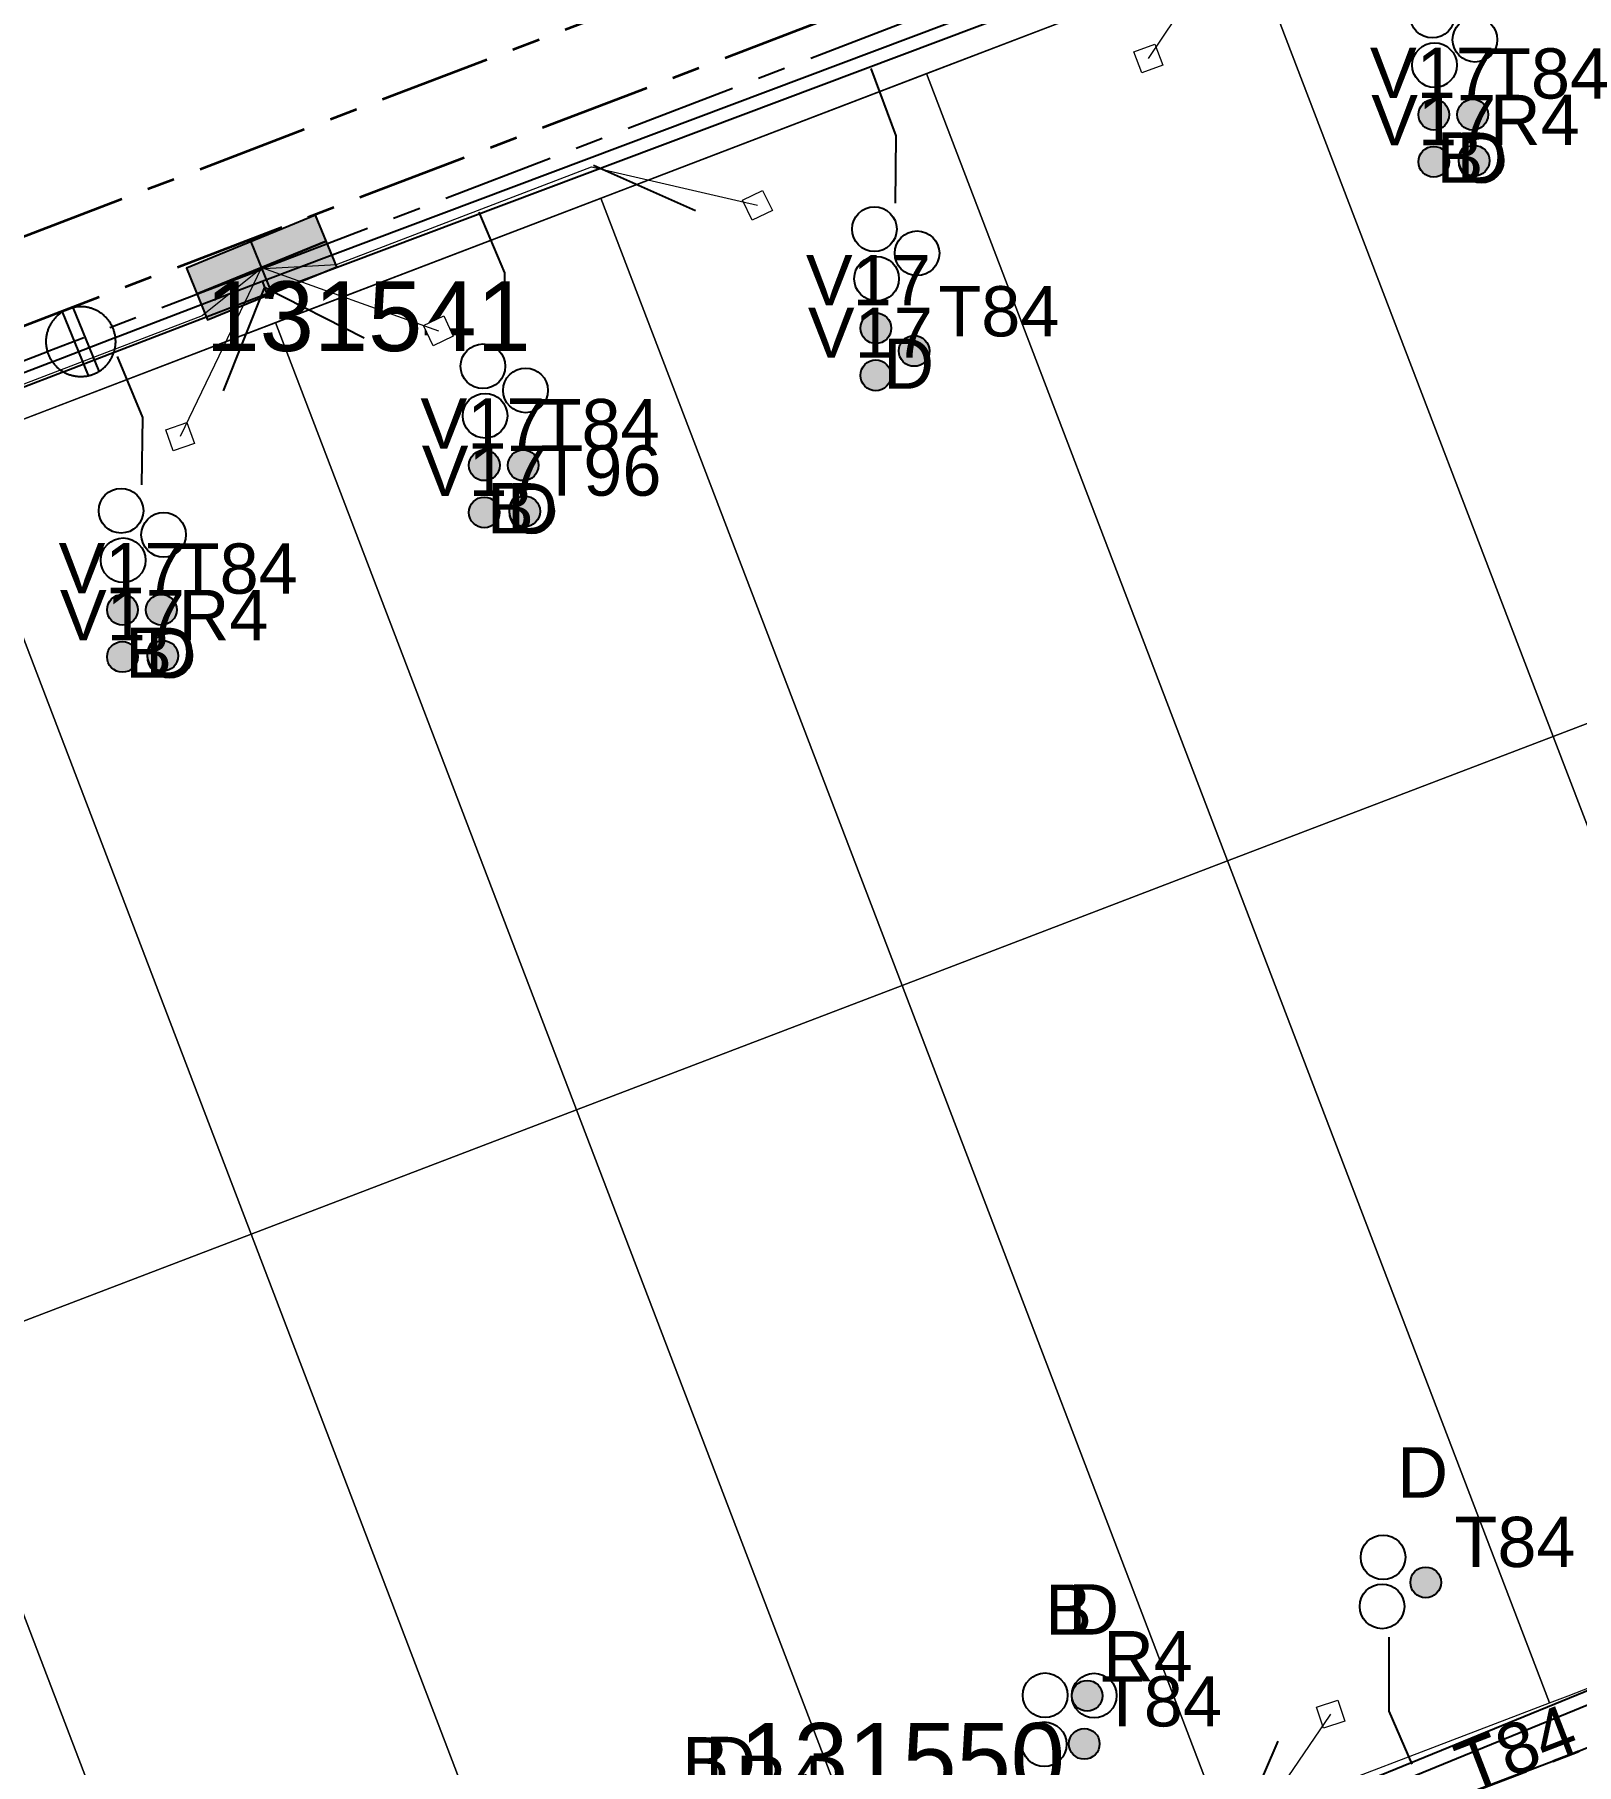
# Model space of a CAD drawing. Header units: metres. Extents: x 0 to 310918, y 0 to 6270107.
# Drawn here: x 310290.1 to 310345.3, y 6269743.1 to 6269805 of the extents above; entities that cross this region are included whole.
import ezdxf
from ezdxf import colors
from ezdxf.entities.mleader import LeaderData, LeaderLine
from ezdxf.enums import TextEntityAlignment as Align
from ezdxf.math import Vec2, Vec3

# ---------------------------------------------------------------- set-up
doc = ezdxf.new("R2010")
doc.units = ezdxf.units.M
doc.linetypes.add('Cable Exist UG', pattern=[7, 4, -1, 1, -1])
doc.linetypes.add('PHANTOMX2', pattern=[6.6, 3, -0.75, 0.2, -0.75, 0.2, -0.75, 0.2, -0.75])
doc.layers.get('0').update_dxf_attribs({"color": 6})
doc.layers.add('_User Miscellaneous12', color=252, linetype='Continuous', lineweight=13, plot=False, transparency=0.75)
for name, color, linetype, lineweight in [('_User_HV_Exist', 1, 'Continuous', 35), ('_User_LV_Exist', 5, 'Continuous', 35), ('Cadastre Developer_SP_NEW', 92, 'Continuous', 15), ('Cadastre Land Parcels_SP_EXT', 118, 'Continuous', 15), ('Cadastre Roads_SP_EXT', 218, 'Continuous', 15), ('Mains_HV_EXT', 13, 'Continuous', 25), ('Mains_LV_EXT', 163, 'Continuous', 25), ('Services_SP_EXT', 42, 'PHANTOMX2', 20)]:
    doc.layers.add(name, color=color, linetype=linetype, lineweight=lineweight)
for name, color, linetype in [('Duct_SP_EXT', 30, 'Continuous'), ('Equip_LV_EXT', 7, 'Continuous'), ('SupportsUG_SP_LV_EXT', 7, 'Continuous'), ('Trench_SP_EXT', 7, 'Continuous')]:
    doc.layers.add(name, color=color, linetype=linetype)
doc.styles.add('iecARIAL', font='arial.ttf', dxfattribs={"height": 2})
doc.styles.get("Standard").update_dxf_attribs({"font": 'arial.ttf'})

# ---------------------------------------------------------------- blocks, each defined once
blk = doc.blocks.new('PILLAR_EXT')
blk.add_hatch(color=256).paths.add_polyline_path([(-2.5, 1), (-2.5, -1), (2.5, -1), (2.5, 1)])
for p, q in [((0, 1), (0, -1)), ((-2.5, 0), (2.5, 0))]:
    blk.add_line(p, q)
at = {"ltscale": 10}
blk.add_line((2.5, 0), (-2.5, 0), dxfattribs=at)
blk.add_lwpolyline([(-2.5, -1), (-1.25, -1), (1.25, -1), (2.5, -1), (2.5, 1), (-2.5, 1)], close=True)
at = {"width": 0.9, "flags": 8}
blk.add_attdef('ASSET_NUM', text='', height=2, rotation=90, dxfattribs=at).set_placement((-2, 4), align=Align.MIDDLE_LEFT)
for tag, p, flags in [('OWNED_BY', (0, -0.2), 9), ('STATE', (0, -0.4), 9), ('SUPPORT_TYPE', (0, -0.6), 9), ('USAGE', (0, -0.8), 9), ('LEGEND', (0, -1), 9), ('LOCATION', (0, -1.2), 9), ('NOTES', (0, -1.4), 9), ('STREETNAME', (0, -1.8), 9), ('SUBURB', (0, -2), 1), ('PARENT', (0, -1.6), 9)]:
    blk.add_attdef(tag, p, '', height=0.2, dxfattribs=dict(flags=flags))
blk = doc.blocks.new('DUCT_EXT')
blk.add_circle((0, 0.8), 0.8)
at = {"flags": 1}
blk.add_attdef('Z', (0, 0), '', height=0.2, dxfattribs=at)
at = {"flags": 9}
for tag, p in [('DUCT_CODE', (0, 0)), ('XSECT_TYPE', (0, -0.2)), ('STATE', (0, -0.6)), ('FB_REFERENCE', (0, -0.4)), ('NOTES', (0, -0.8))]:
    blk.add_attdef(tag, text='', height=0.2, dxfattribs=at).set_placement(p, align=Align.MIDDLE_LEFT)
blk = doc.blocks.new('CCP_EXT')
at = {"flags": 9}
for tag, p in [('OWNED_BY', (0, -1)), ('USAGE', (0, -1.2)), ('STATE', (0, -1.8)), ('LEGEND', (0, -1.4)), ('LIFE_SUPPORT', (0, -1.6)), ('NOTES', (0, -2))]:
    blk.add_attdef(tag, text='', height=0.2, dxfattribs=at).set_placement(p, align=Align.MIDDLE_LEFT)
at = {"transparency": 33554651}
blk.add_wipeout([(0, 0.566), (0.566, 0), (0, -0.566), (-0.566, 0)], dxfattribs=at)
blk.add_lwpolyline([(-0.566, 0), (0, 0.566), (0.566, 0), (0, -0.566), (-0.566, 0)])
at = {"flags": 1}
blk.add_attdef('Z', (0, 0), '', height=0.2, dxfattribs=at)
at = {"flags": 9}
for tag, p in [('CCP_TYPE', (0, 0)), ('OPERATING_VOLTAGE', (0, -0.6)), ('CONSTRUCTED_VOLTAGE', (0, -0.2)), ('NO_PHASES', (0, -0.4)), ('ORIENTATION', (0, -0.8))]:
    blk.add_attdef(tag, text='', height=0.2, dxfattribs=at).set_placement(p, align=Align.MIDDLE_LEFT)
blk = doc.blocks.new('LV_UG_LINKS_CLOSED_EXT')
at = {"layer": 'Equip_LV_EXT'}
for tag, flags, p in [('ACTUAL_STATUS', 9, (3, -2)), ('CONSTRUCTED_VOLTAGE', 9, (3, -2.2)), ('NO_PHASES', 9, (3, -2.4)), ('OPERATING_VOLTAGE', 9, (3, -2.6)), ('ORIENTATION', 9, (3, -2.8)), ('STATE', 9, (3, -3)), ('SWITCH_TYPE', 9, (3, -3.2)), ('OWNED_BY', 9, (3, -3.8)), ('USAGE', 9, (3, -3.4)), ('NOTES', 9, (3, -3.6)), ('OPERATED_BY', 9, (3, -4)), ('MAINTAINED_BY', 9, (3, -4.2)), ('NUMBER_OF_PHASES', 9, (3, -4.4)), ('TYPE', 9, (3, -4.6)), ('Z', 1, (3, -4.8))]:
    blk.add_attdef(tag, text='', height=0.2, dxfattribs=dict(at, flags=flags)).set_placement(p, align=Align.MIDDLE_LEFT)
at = {"transparency": 33554651}
blk.add_wipeout([(4, 1.25), (3.969, 1.25), (3.939, 1.248), (3.908, 1.247), (3.877, 1.244), (3.847, 1.241), (3.817, 1.236), (3.786, 1.232), (3.756, 1.226), (3.726, 1.22), (3.696, 1.213), (3.667, 1.205), (3.637, 1.196), (3.608, 1.187), (3.579, 1.177), (3.55, 1.166), (3.522, 1.155), (3.493, 1.143), (3.466, 1.13), (3.438, 1.117), (3.411, 1.102), (3.384, 1.088), (3.357, 1.072), (3.331, 1.056), (3.306, 1.039), (3.28, 1.022), (3.255, 1.004), (3.231, 0.985), (3.207, 0.966), (3.184, 0.947), (3.161, 0.926), (3.138, 0.905), (3.116, 0.884), (3.095, 0.862), (3.074, 0.839), (3.053, 0.816), (3.034, 0.793), (3.015, 0.769), (2.996, 0.745), (2.978, 0.72), (2.961, 0.694), (2.944, 0.669), (2.928, 0.643), (2.912, 0.616), (2.898, 0.589), (2.883, 0.562), (2.87, 0.534), (2.857, 0.507), (2.845, 0.478), (2.834, 0.45), (2.823, 0.421), (2.813, 0.392), (2.804, 0.363), (2.795, 0.333), (2.787, 0.304), (2.78, 0.274), (2.774, 0.244), (2.768, 0.214), (2.764, 0.183), (2.759, 0.153), (2.756, 0.123), (2.753, 0.092), (2.752, 0.061), (2.75, 0.031), (2.75, 0), (2.75, -0.031), (2.752, -0.061), (2.753, -0.092), (2.756, -0.123), (2.759, -0.153), (2.764, -0.183), (2.768, -0.214), (2.774, -0.244), (2.78, -0.274), (2.787, -0.304), (2.795, -0.333), (2.804, -0.363), (2.813, -0.392), (2.823, -0.421), (2.834, -0.45), (2.845, -0.478), (2.857, -0.507), (2.87, -0.534), (2.883, -0.562), (2.898, -0.589), (2.912, -0.616), (2.928, -0.643), (2.944, -0.669), (2.961, -0.694), (2.978, -0.72), (2.996, -0.745), (3.015, -0.769), (3.034, -0.793), (3.053, -0.816), (3.074, -0.839), (3.095, -0.862), (3.116, -0.884), (3.138, -0.905), (3.161, -0.926), (3.184, -0.947), (3.207, -0.966), (3.231, -0.985), (3.255, -1.004), (3.28, -1.022), (3.306, -1.039), (3.331, -1.056), (3.357, -1.072), (3.384, -1.088), (3.411, -1.102), (3.438, -1.117), (3.466, -1.13), (3.493, -1.143), (3.522, -1.155), (3.55, -1.166), (3.579, -1.177), (3.608, -1.187), (3.637, -1.196), (3.667, -1.205), (3.696, -1.213), (3.726, -1.22), (3.756, -1.226), (3.786, -1.232), (3.817, -1.236), (3.847, -1.241), (3.877, -1.244), (3.908, -1.247), (3.939, -1.248), (3.969, -1.25), (4, -1.25), (4.031, -1.25), (4.061, -1.248), (4.092, -1.247), (4.123, -1.244), (4.153, -1.241), (4.183, -1.236), (4.214, -1.232), (4.244, -1.226), (4.274, -1.22), (4.304, -1.213), (4.333, -1.205), (4.363, -1.196), (4.392, -1.187), (4.421, -1.177), (4.45, -1.166), (4.478, -1.155), (4.507, -1.143), (4.534, -1.13), (4.562, -1.117), (4.589, -1.102), (4.616, -1.088), (4.643, -1.072), (4.669, -1.056), (4.694, -1.039), (4.72, -1.022), (4.745, -1.004), (4.769, -0.985), (4.793, -0.966), (4.816, -0.947), (4.839, -0.926), (4.862, -0.905), (4.884, -0.884), (4.905, -0.862), (4.926, -0.839), (4.947, -0.816), (4.966, -0.793), (4.985, -0.769), (5.004, -0.745), (5.022, -0.72), (5.039, -0.694), (5.056, -0.669), (5.072, -0.643), (5.088, -0.616), (5.102, -0.589), (5.117, -0.562), (5.13, -0.534), (5.143, -0.507), (5.155, -0.478), (5.166, -0.45), (5.177, -0.421), (5.187, -0.392), (5.196, -0.363), (5.205, -0.333), (5.213, -0.304), (5.22, -0.274), (5.226, -0.244), (5.232, -0.214), (5.236, -0.183), (5.241, -0.153), (5.244, -0.123), (5.247, -0.092), (5.248, -0.061), (5.25, -0.031), (5.25, 0), (5.25, 0.031), (5.248, 0.061), (5.247, 0.092), (5.244, 0.123), (5.241, 0.153), (5.236, 0.183), (5.232, 0.214), (5.226, 0.244), (5.22, 0.274), (5.213, 0.304), (5.205, 0.333), (5.196, 0.363), (5.187, 0.392), (5.177, 0.421), (5.166, 0.45), (5.155, 0.478), (5.143, 0.507), (5.13, 0.534), (5.117, 0.562), (5.102, 0.589), (5.088, 0.616), (5.072, 0.643), (5.056, 0.669), (5.039, 0.694), (5.022, 0.72), (5.004, 0.745), (4.985, 0.769), (4.966, 0.793), (4.947, 0.816), (4.926, 0.839), (4.905, 0.862), (4.884, 0.884), (4.862, 0.905), (4.839, 0.926), (4.816, 0.947), (4.793, 0.966), (4.769, 0.985), (4.745, 1.004), (4.72, 1.022), (4.694, 1.039), (4.669, 1.056), (4.643, 1.072), (4.616, 1.088), (4.589, 1.102), (4.562, 1.117), (4.534, 1.13), (4.507, 1.143), (4.478, 1.155), (4.45, 1.166), (4.421, 1.177), (4.392, 1.187), (4.363, 1.196), (4.333, 1.205), (4.304, 1.213), (4.274, 1.22), (4.244, 1.226), (4.214, 1.232), (4.183, 1.236), (4.153, 1.241), (4.123, 1.244), (4.092, 1.247), (4.061, 1.248), (4.031, 1.25)], dxfattribs=at).dxf.layer = 'Equip_LV_EXT'
at = {"layer": 'Equip_LV_EXT'}
for p, q in [((3.792, 1.232), (3.792, -1.232)), ((4.208, 1.232), (4.208, -1.232))]:
    blk.add_line(p, q, dxfattribs=at)
at = {"layer": 'Equip_LV_EXT', "flags": 128}
blk.add_lwpolyline([(4, 1.25), (3.969, 1.25), (3.939, 1.248), (3.908, 1.247), (3.877, 1.244), (3.847, 1.241), (3.817, 1.236), (3.786, 1.232), (3.756, 1.226), (3.726, 1.22), (3.696, 1.213), (3.667, 1.205), (3.637, 1.196), (3.608, 1.187), (3.579, 1.177), (3.55, 1.166), (3.522, 1.155), (3.493, 1.143), (3.466, 1.13), (3.438, 1.117), (3.411, 1.102), (3.384, 1.088), (3.357, 1.072), (3.331, 1.056), (3.306, 1.039), (3.28, 1.022), (3.255, 1.004), (3.231, 0.985), (3.207, 0.966), (3.184, 0.947), (3.161, 0.926), (3.138, 0.905), (3.116, 0.884), (3.095, 0.862), (3.074, 0.839), (3.053, 0.816), (3.034, 0.793), (3.015, 0.769), (2.996, 0.745), (2.978, 0.72), (2.961, 0.694), (2.944, 0.669), (2.928, 0.643), (2.912, 0.616), (2.898, 0.589), (2.883, 0.562), (2.87, 0.534), (2.857, 0.507), (2.845, 0.478), (2.834, 0.45), (2.823, 0.421), (2.813, 0.392), (2.804, 0.363), (2.795, 0.333), (2.787, 0.304), (2.78, 0.274), (2.774, 0.244), (2.768, 0.214), (2.764, 0.183), (2.759, 0.153), (2.756, 0.123), (2.753, 0.092), (2.752, 0.061), (2.75, 0.031), (2.75, 0), (2.75, -0.031), (2.752, -0.061), (2.753, -0.092), (2.756, -0.123), (2.759, -0.153), (2.764, -0.183), (2.768, -0.214), (2.774, -0.244), (2.78, -0.274), (2.787, -0.304), (2.795, -0.333), (2.804, -0.363), (2.813, -0.392), (2.823, -0.421), (2.834, -0.45), (2.845, -0.478), (2.857, -0.507), (2.87, -0.534), (2.883, -0.562), (2.898, -0.589), (2.912, -0.616), (2.928, -0.643), (2.944, -0.669), (2.961, -0.694), (2.978, -0.72), (2.996, -0.745), (3.015, -0.769), (3.034, -0.793), (3.053, -0.816), (3.074, -0.839), (3.095, -0.862), (3.116, -0.884), (3.138, -0.905), (3.161, -0.926), (3.184, -0.947), (3.207, -0.966), (3.231, -0.985), (3.255, -1.004), (3.28, -1.022), (3.306, -1.039), (3.331, -1.056), (3.357, -1.072), (3.384, -1.088), (3.411, -1.102), (3.438, -1.117), (3.466, -1.13), (3.493, -1.143), (3.522, -1.155), (3.55, -1.166), (3.579, -1.177), (3.608, -1.187), (3.637, -1.196), (3.667, -1.205), (3.696, -1.213), (3.726, -1.22), (3.756, -1.226), (3.786, -1.232), (3.817, -1.236), (3.847, -1.241), (3.877, -1.244), (3.908, -1.247), (3.939, -1.248), (3.969, -1.25), (4, -1.25), (4.031, -1.25), (4.061, -1.248), (4.092, -1.247), (4.123, -1.244), (4.153, -1.241), (4.183, -1.236), (4.214, -1.232), (4.244, -1.226), (4.274, -1.22), (4.304, -1.213), (4.333, -1.205), (4.363, -1.196), (4.392, -1.187), (4.421, -1.177), (4.45, -1.166), (4.478, -1.155), (4.507, -1.143), (4.534, -1.13), (4.562, -1.117), (4.589, -1.102), (4.616, -1.088), (4.643, -1.072), (4.669, -1.056), (4.694, -1.039), (4.72, -1.022), (4.745, -1.004), (4.769, -0.985), (4.793, -0.966), (4.816, -0.947), (4.839, -0.926), (4.862, -0.905), (4.884, -0.884), (4.905, -0.862), (4.926, -0.839), (4.947, -0.816), (4.966, -0.793), (4.985, -0.769), (5.004, -0.745), (5.022, -0.72), (5.039, -0.694), (5.056, -0.669), (5.072, -0.643), (5.088, -0.616), (5.102, -0.589), (5.117, -0.562), (5.13, -0.534), (5.143, -0.507), (5.155, -0.478), (5.166, -0.45), (5.177, -0.421), (5.187, -0.392), (5.196, -0.363), (5.205, -0.333), (5.213, -0.304), (5.22, -0.274), (5.226, -0.244), (5.232, -0.214), (5.236, -0.183), (5.241, -0.153), (5.244, -0.123), (5.247, -0.092), (5.248, -0.061), (5.25, -0.031), (5.25, 0), (5.25, 0.031), (5.248, 0.061), (5.247, 0.092), (5.244, 0.123), (5.241, 0.153), (5.236, 0.183), (5.232, 0.214), (5.226, 0.244), (5.22, 0.274), (5.213, 0.304), (5.205, 0.333), (5.196, 0.363), (5.187, 0.392), (5.177, 0.421), (5.166, 0.45), (5.155, 0.478), (5.143, 0.507), (5.13, 0.534), (5.117, 0.562), (5.102, 0.589), (5.088, 0.616), (5.072, 0.643), (5.056, 0.669), (5.039, 0.694), (5.022, 0.72), (5.004, 0.745), (4.985, 0.769), (4.966, 0.793), (4.947, 0.816), (4.926, 0.839), (4.905, 0.862), (4.884, 0.884), (4.862, 0.905), (4.839, 0.926), (4.816, 0.947), (4.793, 0.966), (4.769, 0.985), (4.745, 1.004), (4.72, 1.022), (4.694, 1.039), (4.669, 1.056), (4.643, 1.072), (4.616, 1.088), (4.589, 1.102), (4.562, 1.117), (4.534, 1.13), (4.507, 1.143), (4.478, 1.155), (4.45, 1.166), (4.421, 1.177), (4.392, 1.187), (4.363, 1.196), (4.333, 1.205), (4.304, 1.213), (4.274, 1.22), (4.244, 1.226), (4.214, 1.232), (4.183, 1.236), (4.153, 1.241), (4.123, 1.244), (4.092, 1.247), (4.061, 1.248), (4.031, 1.25)], close=True, dxfattribs=at)
blk = doc.blocks.new('CABLE_LARGE_EXT')
h = blk.add_hatch(color=256)
edge = h.paths.add_edge_path()
edge.add_arc((0, 0.55), 0.55, 0, 360)
blk.add_circle((0, 0.55), 0.55)
at = {"flags": 1}
blk.add_attdef('Z', (0, 0), '', height=0.2, dxfattribs=at)
at = {"flags": 9}
for tag, p in [('COND_CODE', (0, 0)), ('XSECT_SIZE', (0, -0.6)), ('STATE', (0, -0.4)), ('FB_REFERENCE', (0, -0.2)), ('NOTES', (0, -0.8))]:
    blk.add_attdef(tag, text='', height=0.2, dxfattribs=at).set_placement(p, align=Align.MIDDLE_LEFT)

msp = doc.modelspace()

# ---------------------------------------------------------------- linework, layer by layer
at = {"layer": 'Cadastre Developer_SP_NEW', "linetype": 'Continuous'}
for points in [[(310356.139, 6269784.351), (310345.35, 6269812.567), (310333.692, 6269808.106), (310344.481, 6269779.894), (310356.139, 6269784.351)], [(310356.994, 6269750.588), (310358.065, 6269751.09), (310359.133, 6269751.598), (310360.197, 6269752.114), (310361.259, 6269752.636), (310362.317, 6269753.164), (310363.406, 6269753.709), (310364.498, 6269754.247), (310365.593, 6269754.777), (310366.692, 6269755.302), (310356.139, 6269784.351), (310344.481, 6269779.894), (310355.919, 6269750.094), (310356.994, 6269750.588)], [(310332.688, 6269740.805), (310321.162, 6269770.979), (310309.503, 6269766.522), (310321.03, 6269736.344), (310332.688, 6269740.805)], [(310321.03, 6269736.344), (310309.503, 6269766.522), (310297.844, 6269762.065), (310309.372, 6269731.884), (310321.03, 6269736.344)], [(310309.372, 6269731.884), (310297.844, 6269762.065), (310286.185, 6269757.607), (310297.714, 6269727.423), (310309.372, 6269731.884)], [(310297.714, 6269727.423), (310286.185, 6269757.607), (310274.526, 6269753.15), (310286.055, 6269722.962), (310297.714, 6269727.423)]]:
    msp.add_lwpolyline(points, close=True, dxfattribs=at)
at = {"layer": 'Cadastre Land Parcels_SP_EXT', "linetype": 'Continuous'}
for points in [[(310356.139, 6269784.351), (310345.35, 6269812.567), (310333.692, 6269808.106), (310344.481, 6269779.894), (310356.139, 6269784.351)], [(310344.481, 6269779.894), (310333.692, 6269808.106), (310322.035, 6269803.646), (310332.82, 6269775.44), (310344.481, 6269779.894)], [(310332.82, 6269775.44), (310322.035, 6269803.646), (310310.376, 6269799.185), (310321.162, 6269770.979), (310332.82, 6269775.44)], [(310321.162, 6269770.979), (310310.376, 6269799.185), (310298.719, 6269794.724), (310309.503, 6269766.522), (310321.162, 6269770.979)], [(310309.503, 6269766.522), (310298.719, 6269794.724), (310287.061, 6269790.264), (310297.844, 6269762.065), (310309.503, 6269766.522)], [(310297.844, 6269762.065), (310287.061, 6269790.264), (310275.403, 6269785.803), (310286.185, 6269757.607), (310297.844, 6269762.065)], [(310356.994, 6269750.588), (310358.065, 6269751.09), (310359.133, 6269751.598), (310360.197, 6269752.114), (310361.259, 6269752.636), (310362.317, 6269753.164), (310363.406, 6269753.709), (310364.498, 6269754.247), (310365.593, 6269754.777), (310366.692, 6269755.302), (310356.139, 6269784.351), (310344.481, 6269779.894), (310355.919, 6269750.094), (310356.994, 6269750.588)], [(310345.016, 6269745.522), (310346.119, 6269745.948), (310347.22, 6269746.381), (310348.317, 6269746.821), (310349.412, 6269747.268), (310350.504, 6269747.722), (310351.593, 6269748.182), (310352.679, 6269748.65), (310353.762, 6269749.125), (310354.843, 6269749.606), (310355.919, 6269750.094), (310344.481, 6269779.894), (310332.82, 6269775.44), (310344.346, 6269745.265), (310345.016, 6269745.522)], [(310344.346, 6269745.265), (310332.82, 6269775.44), (310321.162, 6269770.979), (310332.688, 6269740.805), (310344.346, 6269745.265)], [(310332.688, 6269740.805), (310321.162, 6269770.979), (310309.503, 6269766.522), (310321.03, 6269736.344), (310332.688, 6269740.805)], [(310321.03, 6269736.344), (310309.503, 6269766.522), (310297.844, 6269762.065), (310309.372, 6269731.884), (310321.03, 6269736.344)], [(310309.372, 6269731.884), (310297.844, 6269762.065), (310286.185, 6269757.607), (310297.714, 6269727.423), (310309.372, 6269731.884)], [(310297.714, 6269727.423), (310286.185, 6269757.607), (310274.526, 6269753.15), (310286.055, 6269722.962), (310297.714, 6269727.423)]]:
    msp.add_lwpolyline(points, close=True, dxfattribs=at)
at = {"layer": 'Duct_SP_EXT'}
for p in [(310298.243, 6269796.215), (310298.244, 6269796.215), (310298.413, 6269795.766), (310298.415, 6269795.766)]:
    msp.add_line(p, (310298.329, 6269795.991), dxfattribs=at)
for points in [[(310320.921, 6269799.002), (310320.952, 6269801.419), (310320.051, 6269803.833)], [(310306.897, 6269794.089), (310306.927, 6269796.506), (310306.015, 6269798.681)], [(310293.935, 6269788.913), (310293.966, 6269791.33), (310293.053, 6269793.505)], [(310338.594, 6269747.621), (310338.594, 6269744.97), (310339.423, 6269743.072)]]:
    msp.add_lwpolyline(points, dxfattribs=at)
at = {"layer": 'Trench_SP_EXT', "linetype": 'Cable Exist UG'}
for points in [[(310310.104, 6269800.362), (310314.258, 6269798.525)], [(310298.329, 6269795.991), (310296.635, 6269791.745)], [(310298.329, 6269795.991), (310302.368, 6269793.94)], [(310333.053, 6269740.218), (310334.771, 6269744.225)]]:
    msp.add_lwpolyline(points, dxfattribs=at)

# ---------------------------------------------------------------- block references
at = {"layer": 'Duct_SP_EXT'}
for name, p, rotation in [('DUCT_EXT', (310339.356, 6269805.723), 270.0912451295357), ('DUCT_EXT', (310340.881, 6269804.864), 269.8916089684206), ('DUCT_EXT', (310339.433, 6269803.952), 269.8916089684206), ('CABLE_LARGE_EXT', (310339.657, 6269802.175), 270.0912451295357), ('CABLE_LARGE_EXT', (310341.049, 6269802.175), 270.0912451295357), ('DUCT_EXT', (310341.104, 6269800.524), 270.5490723705184), ('CABLE_LARGE_EXT', (310339.655, 6269800.486), 270.0912451295357), ('CABLE_LARGE_EXT', (310341.104, 6269800.524), 270.1327105279442), ('DUCT_EXT', (310319.371, 6269798.072), 270.0912451295357), ('DUCT_EXT', (310320.896, 6269797.212), 269.8916089684206), ('DUCT_EXT', (310319.447, 6269796.301), 269.8916089684206), ('CABLE_LARGE_EXT', (310319.672, 6269794.524), 270.0912451295357), ('DUCT_EXT', (310305.346, 6269793.159), 270.0912451295357), ('CABLE_LARGE_EXT', (310321.042, 6269793.708), 270.0912451295357), ('DUCT_EXT', (310306.872, 6269792.299), 269.8916089684206), ('CABLE_LARGE_EXT', (310319.669, 6269792.835), 270.0912451295357), ('DUCT_EXT', (310305.423, 6269791.388), 269.8916089684206), ('CABLE_LARGE_EXT', (310305.647, 6269789.611), 270.0912451295357), ('CABLE_LARGE_EXT', (310307.039, 6269789.611), 270.0912451295357), ('DUCT_EXT', (310292.385, 6269787.982), 270.0912451295357), ('DUCT_EXT', (310307.094, 6269787.96), 270.5490723705184), ('CABLE_LARGE_EXT', (310305.645, 6269787.922), 270.0912451295357), ('CABLE_LARGE_EXT', (310307.094, 6269787.96), 270.1327105279442), ('DUCT_EXT', (310293.91, 6269787.123), 269.8916089684206), ('DUCT_EXT', (310292.461, 6269786.212), 269.8916089684206), ('CABLE_LARGE_EXT', (310292.686, 6269784.434), 270.0912451295357), ('CABLE_LARGE_EXT', (310294.078, 6269784.435), 270.0912451295357), ('CABLE_LARGE_EXT', (310292.683, 6269782.746), 270.0912451295357), ('DUCT_EXT', (310294.132, 6269782.784), 270.5490723705184), ('CABLE_LARGE_EXT', (310294.132, 6269782.784), 270.1327105279442), ('DUCT_EXT', (310337.588, 6269750.474), 270.739013707869), ('CABLE_LARGE_EXT', (310339.367, 6269749.584), 270.2569647498357), ('DUCT_EXT', (310337.554, 6269748.729), 269.9450338107748), ('DUCT_EXT', (310325.486, 6269745.531), 270.739013707869), ('DUCT_EXT', (310327.241, 6269745.52), 270.6733266090332), ('CABLE_LARGE_EXT', (310327.241, 6269745.52), 270.2569647498357), ('DUCT_EXT', (310325.451, 6269743.786), 269.9450338107748), ('CABLE_LARGE_EXT', (310327.137, 6269743.797), 270.2569647498357)]:
    msp.add_blockref(name, p, dxfattribs=dict(at, rotation=rotation))
at = {"layer": 'SupportsUG_SP_LV_EXT'}
ref = msp.add_blockref('PILLAR_EXT', (310298.22, 6269796.699), dxfattribs=dict(at, rotation=202.2805743752638))
ref.add_attrib('ASSET_NUM', '131541', dxfattribs={"layer": '0', "height": 2.5, "style": 'iecARIAL'}).set_placement((310296.207, 6269794.954), align=Align.MIDDLE_LEFT)
ref = msp.add_blockref('PILLAR_EXT', (310321.813, 6269734.435), dxfattribs=dict(at, rotation=23.47376368041736))
ref.add_attrib('ASSET_NUM', '131550', dxfattribs={"layer": '0', "height": 2.5, "style": 'iecARIAL'}).set_placement((310326.995, 6269743.297), align=Align.MIDDLE_RIGHT)

# ---------------------------------------------------------------- texts
at = {"layer": 'Duct_SP_EXT'}
for s, p in [('V17', (310337.918, 6269802.771)), ('T84', (310342.151, 6269802.753)), ('V17', (310337.964, 6269801.081)), ('R4', (310342.218, 6269801.087)), ('B', (310340.304, 6269799.739)), ('D', (310341.02, 6269799.739)), ('V17', (310317.714, 6269795.349)), ('T84', (310322.462, 6269794.232)), ('V17', (310317.784, 6269793.463)), ('D', (310320.489, 6269792.354)), ('V17', (310303.908, 6269790.207)), ('T84', (310308.142, 6269790.189)), ('V17', (310303.954, 6269788.517)), ('T96', (310308.208, 6269788.523)), ('B', (310306.295, 6269787.175)), ('D', (310307.01, 6269787.175)), ('V17', (310290.946, 6269785.03)), ('T84', (310295.18, 6269785.013)), ('V17', (310290.993, 6269783.341)), ('R4', (310295.247, 6269783.346)), ('B', (310293.333, 6269781.998)), ('D', (310294.048, 6269781.998)), ('D', (310338.901, 6269752.623)), ('T84', (310340.95, 6269750.137)), ('B', (310326.286, 6269747.709)), ('D', (310327.118, 6269747.718)), ('R4', (310328.363, 6269746.042)), ('T84', (310328.285, 6269744.424)), ('B', (310313.288, 6269742.242)), ('D', (310314.106, 6269742.254)), ('R4', (310315.203, 6269741.578))]:
    msp.add_text(s, height=1.8, dxfattribs=at).set_placement(p)
at = {"layer": 'Mains_LV_EXT'}
msp.add_text('T84', height=1.8, rotation=21.06469, dxfattribs=at).set_placement((310341.451, 6269742.024))

# ---------------------------------------------------------------- next in the draw order: block references
at = {"layer": 'Services_SP_EXT'}
for p, rotation in [((310329.981, 6269804.187), 65.39540948587037), ((310315.978, 6269798.929), 161.0798193238596), ((310304.553, 6269794.431), 160.2805744783205), ((310295.3, 6269790.639), 64.28057435845778), ((310336.515, 6269744.865), 243.2822432223562)]:
    msp.add_blockref('CCP_EXT', p, dxfattribs=dict(at, rotation=rotation))

# ---------------------------------------------------------------- next in the draw order: linework, layer by layer
at = {"layer": '_User Miscellaneous12'}
for points in [[(310344.845, 6269814.572), (310342.714, 6269812.81), (310342.714, 6269812.81), (310333.35, 6269809.225), (310329.981, 6269804.187)], [(310298.308, 6269796.667), (310300.9, 6269796.805), (310300.9, 6269796.805), (310310.035, 6269800.301), (310315.978, 6269798.929)], [(310298.22, 6269796.699), (310295.3, 6269790.639)], [(310298.22, 6269796.699), (310304.553, 6269794.431)], [(310321.8, 6269734.475), (310323.807, 6269736.269), (310323.807, 6269736.269), (310333.081, 6269739.818), (310336.515, 6269744.864)]]:
    msp.add_lwpolyline(points, dxfattribs=at)
at = {"layer": '_User_LV_Exist', "linetype": 'Cable Exist UG', "flags": 128}
msp.add_lwpolyline([(310367.919, 6269752.581), (310367.9, 6269751.447), (310367.9, 6269751.447), (310355.194, 6269745.415), (310353.138, 6269746.714), (310353.138, 6269746.714), (310345.183, 6269743.441), (310321.969, 6269734.625)], dxfattribs=at)
at = {"layer": 'Cadastre Developer_SP_NEW', "linetype": 'Continuous'}
for points in [[(310344.481, 6269779.894), (310333.692, 6269808.106), (310322.035, 6269803.646), (310332.82, 6269775.44), (310344.481, 6269779.894)], [(310332.82, 6269775.44), (310322.035, 6269803.646), (310310.376, 6269799.185), (310321.162, 6269770.979), (310332.82, 6269775.44)], [(310321.162, 6269770.979), (310310.376, 6269799.185), (310298.719, 6269794.724), (310309.503, 6269766.522), (310321.162, 6269770.979)], [(310297.844, 6269762.065), (310287.061, 6269790.264), (310275.403, 6269785.803), (310286.185, 6269757.607), (310297.844, 6269762.065)], [(310345.016, 6269745.522), (310346.119, 6269745.948), (310347.22, 6269746.381), (310348.317, 6269746.821), (310349.412, 6269747.268), (310350.504, 6269747.722), (310351.593, 6269748.182), (310352.679, 6269748.65), (310353.762, 6269749.125), (310354.843, 6269749.606), (310355.919, 6269750.094), (310344.481, 6269779.894), (310332.82, 6269775.44), (310344.346, 6269745.265), (310345.016, 6269745.522)], [(310344.346, 6269745.265), (310332.82, 6269775.44), (310321.162, 6269770.979), (310332.688, 6269740.805), (310344.346, 6269745.265)]]:
    msp.add_lwpolyline(points, close=True, dxfattribs=at)
at = {"layer": 'Cadastre Roads_SP_EXT', "linetype": 'Continuous'}
msp.add_lwpolyline([(310486.162, 6269866.446), (310479.867, 6269883.098), (310180.172, 6269768.419), (310186.465, 6269751.771), (310486.162, 6269866.446)], close=True, dxfattribs=at)
at = {"layer": 'Duct_SP_EXT'}
for p, q in [((310298.244, 6269796.215), (310326.951, 6269807.02)), ((310298.413, 6269795.766), (310327.122, 6269806.571)), ((310321.382, 6269735.767), (310356.033, 6269749.94)), ((310321.563, 6269735.323), (310356.215, 6269749.496))]:
    msp.add_line(p, q, dxfattribs=at)
at = {"layer": 'Mains_LV_EXT', "linetype": 'Cable Exist UG'}
for points in [[(310298.279, 6269796.678), (310344.898, 6269814.553)], [(310367.538, 6269753.575), (310365.811, 6269750.549), (310365.811, 6269750.549), (310356.432, 6269745.933), (310354.117, 6269747.117), (310354.117, 6269747.117), (310345.183, 6269743.441), (310321.969, 6269734.625)]]:
    msp.add_lwpolyline(points, dxfattribs=at)

# ---------------------------------------------------------------- next in the draw order: block references
at = {"layer": 'Equip_LV_EXT', "rotation": 202.2805743752638}
msp.add_blockref('LV_UG_LINKS_CLOSED_EXT', (310295.444, 6269795.561), dxfattribs=at)

# ---------------------------------------------------------------- next in the draw order: linework, layer by layer
at = {"layer": '_User Miscellaneous12'}
msp.add_lwpolyline([(310298.196, 6269796.649), (310296.087, 6269794.962), (310296.087, 6269794.962), (310286.979, 6269791.476), (310283.346, 6269786.338)], dxfattribs=at)
at = {"layer": '_User_HV_Exist', "linetype": 'Cable Exist UG'}
msp.add_lwpolyline([(310107.254, 6269807.201), (310105.828, 6269811.195), (310105.828, 6269811.195), (310133.572, 6269821.816), (310135.524, 6269820.461), (310152.752, 6269827.08), (310155.872, 6269826.202), (310155.872, 6269826.202), (310153.061, 6269819.908), (310155.669, 6269813.077), (310170.035, 6269775.465), (310172.588, 6269768.5), (310177.838, 6269766.256), (310181.529, 6269756.454), (310184.359, 6269757.549), (310184.359, 6269757.549), (310191.394, 6269760.242), (310460.256, 6269863.001), (310456.806, 6269872.806)], dxfattribs=at)
at = {"layer": '_User_HV_Exist', "color": 1, "linetype": 'Cable Exist UG'}
msp.add_lwpolyline([(310249.431, 6269779.226), (310460.892, 6269860.032), (310486.26, 6269869.7), (310493.642, 6269866.345), (310493.642, 6269866.345), (310510.41, 6269821.782), (310513.053, 6269815.178), (310510.767, 6269809.534), (310512.542, 6269805.672), (310512.542, 6269805.672), (310537.367, 6269814.933), (310573.262, 6269828.66)], dxfattribs=at)
at = {"layer": 'Cadastre Developer_SP_NEW', "linetype": 'Continuous'}
msp.add_lwpolyline([(310309.503, 6269766.522), (310298.719, 6269794.724), (310287.061, 6269790.264), (310297.844, 6269762.065), (310309.503, 6269766.522)], close=True, dxfattribs=at)
at = {"layer": 'Duct_SP_EXT'}
for p, q in [((310286.832, 6269791.834), (310298.243, 6269796.215)), ((310287.006, 6269791.387), (310298.415, 6269795.766))]:
    msp.add_line(p, q, dxfattribs=at)
at = {"layer": 'Mains_HV_EXT', "linetype": 'Cable Exist UG'}
msp.add_lwpolyline([(310107.254, 6269807.201), (310105.828, 6269811.195), (310105.828, 6269811.195), (310133.572, 6269821.816), (310135.524, 6269820.461), (310152.752, 6269827.08), (310155.872, 6269826.202), (310155.872, 6269826.202), (310153.061, 6269819.908), (310155.669, 6269813.077), (310170.035, 6269775.465), (310172.588, 6269768.5), (310177.838, 6269766.256), (310181.529, 6269756.454), (310184.359, 6269757.549), (310184.359, 6269757.549), (310191.394, 6269760.242), (310460.256, 6269863.001), (310456.806, 6269872.806)], dxfattribs=at)
at = {"layer": 'Mains_HV_EXT', "color": 1, "linetype": 'Cable Exist UG'}
msp.add_lwpolyline([(310249.431, 6269779.226), (310460.892, 6269860.032), (310486.26, 6269869.7), (310493.642, 6269866.345), (310493.642, 6269866.345), (310510.41, 6269821.782), (310513.053, 6269815.178), (310510.767, 6269809.534), (310512.542, 6269805.672), (310512.542, 6269805.672), (310537.367, 6269814.933), (310573.262, 6269828.66)], dxfattribs=at)
at = {"layer": 'Mains_LV_EXT', "linetype": 'Cable Exist UG'}
msp.add_lwpolyline([(310204.159, 6269755.2), (310204.17, 6269757.056), (310202.582, 6269761.354), (310202.65, 6269762.409), (310202.65, 6269762.409), (310252.068, 6269781.325), (310255.423, 6269780.248), (310255.423, 6269780.248), (310298.235, 6269796.635)], dxfattribs=at)

# ---------------------------------------------------------------- next in the draw order: leaders
at = {"layer": 'Cadastre Developer_SP_NEW'}
ml = msp.add_multileader_mtext('Standard', dxfattribs=at)
ml.set_content('{\\C7;CONSTRUCTED UNDER URS18714}', color=256)
ml.set_leader_properties()
ml.build(insert=Vec2(0, 0))
ml.multileader.update_dxf_attribs({"leader_type": 2, "has_text_frame": 1, "text_left_attachment_type": 2, "text_right_attachment_type": 2, "dogleg_length": 0.01})
ctx = ml.context
ctx.base_point, ctx.char_height, ctx.plane_origin, ctx.plane_x_axis, ctx.plane_y_axis = Vec3(310500.96, 6269759.921), 1.8, Vec3(311890.052, 6270199.889), Vec3(0.933494, 0.358594), Vec3(-0.358594, 0.933494)
ctx.left_attachment, ctx.right_attachment, ctx.text_align_type = 2, 2, 1
notes = []
notes.append((ctx, [(0, (0, 0, 0), (0, 0), (1, 0), 1, [])]))
ctx.mtext.insert, ctx.mtext.text_direction, ctx.mtext.rotation, ctx.mtext.width, ctx.mtext.alignment, ctx.mtext.flow_direction = Vec3(310512.042, 6269766.799), Vec3(0.933494, 0.358594), 0.366762, 23.5182, 2, 5
ctx.mtext.has_bg_fill, ctx.mtext.bg_color, ctx.mtext.bg_scale_factor, ctx.mtext.bg_transparency, ctx.mtext.use_window_bg_color = 1, -1073741824, 2, 0, 1
for ctx, leaders in notes:
    for number, flags, end, landing, length, lines in leaders:
        leader = LeaderData()
        leader.index, (leader.has_last_leader_line, leader.has_dogleg_vector, leader.attachment_direction) = number, flags
        leader.last_leader_point, leader.dogleg_vector, leader.dogleg_length = Vec3(end), Vec3(landing), length
        for number, points, colour, breaks in lines:
            line = LeaderLine()
            line.index, line.vertices, line.color, line.breaks = number, Vec3.list(points), colors.encode_raw_color(colour), breaks
            leader.lines.append(line)
        ctx.leaders.append(leader)

# ---------------------------------------------------------------- next in the draw order: leaders
ml = msp.add_multileader_mtext('Standard', dxfattribs=at)
ml.set_content('{\\C7;CONSTRUCTED UNDER URS16102}', color=256)
ml.set_leader_properties()
ml.build(insert=Vec2(0, 0))
ml.multileader.update_dxf_attribs({"leader_type": 2, "has_text_frame": 1, "text_left_attachment_type": 2, "text_right_attachment_type": 2, "dogleg_length": 0.01})
ctx = ml.context
ctx.base_point, ctx.char_height, ctx.plane_origin, ctx.plane_x_axis, ctx.plane_y_axis = Vec3(310563.819, 6269743.846), 1.8, Vec3(311952.906, 6270183.813), Vec3(0.933494, 0.358594), Vec3(-0.358594, 0.933494)
ctx.left_attachment, ctx.right_attachment, ctx.text_align_type = 2, 2, 1
notes = []
notes.append((ctx, [(0, (0, 0, 0), (0, 0), (1, 0), 1, [])]))
ctx.mtext.insert, ctx.mtext.text_direction, ctx.mtext.rotation, ctx.mtext.width, ctx.mtext.alignment, ctx.mtext.flow_direction = Vec3(310574.896, 6269750.722), Vec3(0.933494, 0.358594), 0.366762, 23.5182, 2, 5
ctx.mtext.has_bg_fill, ctx.mtext.bg_color, ctx.mtext.bg_scale_factor, ctx.mtext.bg_transparency, ctx.mtext.use_window_bg_color = 1, -1073741824, 2, 0, 1
for ctx, leaders in notes:
    for number, flags, end, landing, length, lines in leaders:
        leader = LeaderData()
        leader.index, (leader.has_last_leader_line, leader.has_dogleg_vector, leader.attachment_direction) = number, flags
        leader.last_leader_point, leader.dogleg_vector, leader.dogleg_length = Vec3(end), Vec3(landing), length
        for number, points, colour, breaks in lines:
            line = LeaderLine()
            line.index, line.vertices, line.color, line.breaks = number, Vec3.list(points), colors.encode_raw_color(colour), breaks
            leader.lines.append(line)
        ctx.leaders.append(leader)

# ---------------------------------------------------------------- next in the draw order: leaders
ml = msp.add_multileader_mtext('Standard', dxfattribs=at)
ml.set_content('{\\C7;CONSTRUCTED UNDER URS16102}', color=256)
ml.set_leader_properties()
ml.build(insert=Vec2(0, 0))
ml.multileader.update_dxf_attribs({"leader_type": 2, "has_text_frame": 1, "text_left_attachment_type": 2, "text_right_attachment_type": 2, "dogleg_length": 0.01})
ctx = ml.context
ctx.base_point, ctx.char_height, ctx.plane_origin, ctx.plane_x_axis, ctx.plane_y_axis = Vec3(310598.848, 6269757.245), 1.8, Vec3(311987.935, 6270197.212), Vec3(0.933494, 0.358594), Vec3(-0.358594, 0.933494)
ctx.left_attachment, ctx.right_attachment, ctx.text_align_type = 2, 2, 1
notes = []
notes.append((ctx, [(0, (0, 0, 0), (0, 0), (1, 0), 1, [])]))
ctx.mtext.insert, ctx.mtext.text_direction, ctx.mtext.rotation, ctx.mtext.width, ctx.mtext.alignment, ctx.mtext.flow_direction = Vec3(310609.925, 6269764.121), Vec3(0.933494, 0.358594), 0.366762, 23.5182, 2, 5
ctx.mtext.has_bg_fill, ctx.mtext.bg_color, ctx.mtext.bg_scale_factor, ctx.mtext.bg_transparency, ctx.mtext.use_window_bg_color = 1, -1073741824, 2, 0, 1
for ctx, leaders in notes:
    for number, flags, end, landing, length, lines in leaders:
        leader = LeaderData()
        leader.index, (leader.has_last_leader_line, leader.has_dogleg_vector, leader.attachment_direction) = number, flags
        leader.last_leader_point, leader.dogleg_vector, leader.dogleg_length = Vec3(end), Vec3(landing), length
        for number, points, colour, breaks in lines:
            line = LeaderLine()
            line.index, line.vertices, line.color, line.breaks = number, Vec3.list(points), colors.encode_raw_color(colour), breaks
            leader.lines.append(line)
        ctx.leaders.append(leader)

doc.saveas('drawing.dxf')
